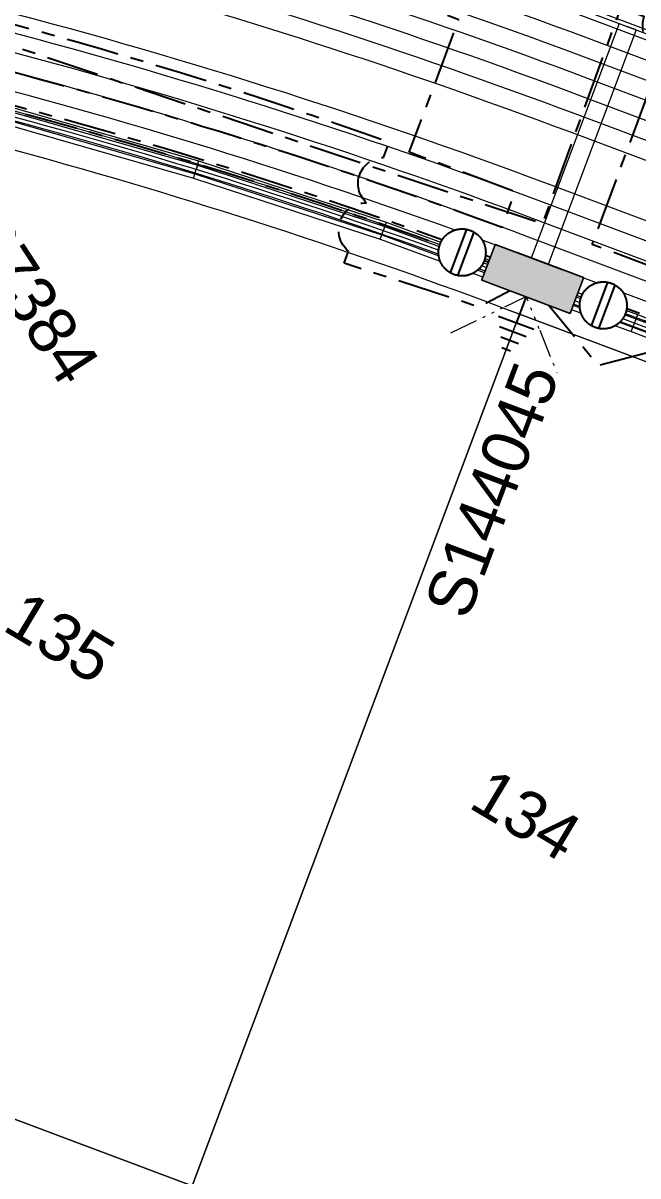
# Model space of a CAD drawing. Header units: metres. Extents: x 264965 to 265706, y 6180501 to 6181430.
# Drawn here: x 265457.8 to 265490.4, y 6180926.9 to 6180988.1 of the extents above; entities that cross this region are included whole.
import ezdxf
from ezdxf.enums import TextEntityAlignment as Align

# ---------------------------------------------------------------- set-up
doc = ezdxf.new("R2010")
doc.units = ezdxf.units.M
doc.linetypes.add('Cable Exist UG', pattern=[7, 4, -1, 1, -1])
doc.linetypes.add('PHANTOM', pattern=[6.15, 3, -0.75, 0.3, -0.75, 0.3, -0.75, 0.3])
doc.layers.get('0').update_dxf_attribs({"color": 6})
for name, color, linetype, lineweight in [('_User Miscellaneous1', 30, 'Continuous', 13), ('_User Miscellaneous10', 241, 'Continuous', 13), ('_User_HV_Exist', 1, 'Continuous', 25), ('_User_LV_Exist', 5, 'Continuous', 25), ('_User_SL_Exist', 4, 'Continuous', 25), ('Cadastre Developer_SP_NEW', 92, 'Continuous', 15)]:
    doc.layers.add(name, color=color, linetype=linetype, lineweight=lineweight)
doc.layers.add('_User Miscellaneous12', color=252, linetype='Continuous', lineweight=13, plot=False, transparency=0.5)
for name, color, linetype in [('Equip_LV_NEW', 2, 'Continuous'), ('Equip_SP_SL_EXT', 7, 'Continuous'), ('SupportsUG_SP_LV_EXT', 7, 'Continuous'), ('UG_Details_SP_MISC', 7, 'Continuous')]:
    doc.layers.add(name, color=color, linetype=linetype)
doc.styles.add('ARIAL', font='arial.ttf', dxfattribs={"height": 2})
doc.styles.get("Standard").update_dxf_attribs({"font": 'arial.ttf'})
doc.linetypes.add('Cable 4', pattern='A,4,-0.1,["*",Standard,S=2,R=0,X=0,Y=-1.6],-1.2', length=5.3)

# ---------------------------------------------------------------- blocks, each defined once
blk = doc.blocks.new('LV_UG_LINKS_CLOSED_NEW')
at = {"layer": 'Equip_LV_NEW'}
for tag, flags, p in [('ACTUAL_STATUS', 9, (3.167, -1.667)), ('CONSTRUCTED_VOLTAGE', 9, (3.167, -1.833)), ('STATE', 9, (3.167, -2.5)), ('OPERATING_VOLTAGE', 9, (3.167, -2.167)), ('ORIENTATION', 9, (3.167, -2.333)), ('NO_PHASES', 9, (3.167, -2)), ('SWITCH_TYPE', 9, (3.167, -2.667)), ('USAGE', 9, (3.167, -2.833)), ('NOTES', 9, (3.167, -3)), ('OWNED_BY', 9, (3.167, -3.167)), ('OPERATED_BY', 9, (3.167, -3.333)), ('MAINTAINED_BY', 9, (3.167, -3.5)), ('NUMBER_OF_PHASES', 9, (3.167, -3.667)), ('TYPE', 9, (3.167, -3.833)), ('Z', 1, (3.167, -4))]:
    blk.add_attdef(tag, text='', height=0.167, dxfattribs=dict(at, flags=flags)).set_placement(p, align=Align.MIDDLE_LEFT)
blk.add_wipeout([(4, 1.25), (3.969, 1.25), (3.939, 1.248), (3.908, 1.247), (3.877, 1.244), (3.847, 1.241), (3.817, 1.236), (3.786, 1.232), (3.756, 1.226), (3.726, 1.22), (3.696, 1.213), (3.667, 1.205), (3.637, 1.196), (3.608, 1.187), (3.579, 1.177), (3.55, 1.166), (3.522, 1.155), (3.493, 1.143), (3.466, 1.13), (3.438, 1.117), (3.411, 1.102), (3.384, 1.088), (3.357, 1.072), (3.331, 1.056), (3.306, 1.039), (3.28, 1.022), (3.255, 1.004), (3.231, 0.985), (3.207, 0.966), (3.184, 0.947), (3.161, 0.926), (3.138, 0.905), (3.116, 0.884), (3.095, 0.862), (3.074, 0.839), (3.053, 0.816), (3.034, 0.793), (3.015, 0.769), (2.996, 0.745), (2.978, 0.72), (2.961, 0.694), (2.944, 0.669), (2.928, 0.643), (2.912, 0.616), (2.898, 0.589), (2.883, 0.562), (2.87, 0.534), (2.857, 0.507), (2.845, 0.478), (2.834, 0.45), (2.823, 0.421), (2.813, 0.392), (2.804, 0.363), (2.795, 0.333), (2.787, 0.304), (2.78, 0.274), (2.774, 0.244), (2.768, 0.214), (2.764, 0.183), (2.759, 0.153), (2.756, 0.123), (2.753, 0.092), (2.752, 0.061), (2.75, 0.031), (2.75, 0), (2.75, -0.031), (2.752, -0.061), (2.753, -0.092), (2.756, -0.123), (2.759, -0.153), (2.764, -0.183), (2.768, -0.214), (2.774, -0.244), (2.78, -0.274), (2.787, -0.304), (2.795, -0.333), (2.804, -0.363), (2.813, -0.392), (2.823, -0.421), (2.834, -0.45), (2.845, -0.478), (2.857, -0.507), (2.87, -0.534), (2.883, -0.562), (2.898, -0.589), (2.912, -0.616), (2.928, -0.643), (2.944, -0.669), (2.961, -0.694), (2.978, -0.72), (2.996, -0.745), (3.015, -0.769), (3.034, -0.793), (3.053, -0.816), (3.074, -0.839), (3.095, -0.862), (3.116, -0.884), (3.138, -0.905), (3.161, -0.926), (3.184, -0.947), (3.207, -0.966), (3.231, -0.985), (3.255, -1.004), (3.28, -1.022), (3.306, -1.039), (3.331, -1.056), (3.357, -1.072), (3.384, -1.088), (3.411, -1.102), (3.438, -1.117), (3.466, -1.13), (3.493, -1.143), (3.522, -1.155), (3.55, -1.166), (3.579, -1.177), (3.608, -1.187), (3.637, -1.196), (3.667, -1.205), (3.696, -1.213), (3.726, -1.22), (3.756, -1.226), (3.786, -1.232), (3.817, -1.236), (3.847, -1.241), (3.877, -1.244), (3.908, -1.247), (3.939, -1.248), (3.969, -1.25), (4, -1.25), (4.031, -1.25), (4.061, -1.248), (4.092, -1.247), (4.123, -1.244), (4.153, -1.241), (4.183, -1.236), (4.214, -1.232), (4.244, -1.226), (4.274, -1.22), (4.304, -1.213), (4.333, -1.205), (4.363, -1.196), (4.392, -1.187), (4.421, -1.177), (4.45, -1.166), (4.478, -1.155), (4.507, -1.143), (4.534, -1.13), (4.562, -1.117), (4.589, -1.102), (4.616, -1.088), (4.643, -1.072), (4.669, -1.056), (4.694, -1.039), (4.72, -1.022), (4.745, -1.004), (4.769, -0.985), (4.793, -0.966), (4.816, -0.947), (4.839, -0.926), (4.862, -0.905), (4.884, -0.884), (4.905, -0.862), (4.926, -0.839), (4.947, -0.816), (4.966, -0.793), (4.985, -0.769), (5.004, -0.745), (5.022, -0.72), (5.039, -0.694), (5.056, -0.669), (5.072, -0.643), (5.088, -0.616), (5.102, -0.589), (5.117, -0.562), (5.13, -0.534), (5.143, -0.507), (5.155, -0.478), (5.166, -0.45), (5.177, -0.421), (5.187, -0.392), (5.196, -0.363), (5.205, -0.333), (5.213, -0.304), (5.22, -0.274), (5.226, -0.244), (5.232, -0.214), (5.236, -0.183), (5.241, -0.153), (5.244, -0.123), (5.247, -0.092), (5.248, -0.061), (5.25, -0.031), (5.25, 0), (5.25, 0.031), (5.248, 0.061), (5.247, 0.092), (5.244, 0.123), (5.241, 0.153), (5.236, 0.183), (5.232, 0.214), (5.226, 0.244), (5.22, 0.274), (5.213, 0.304), (5.205, 0.333), (5.196, 0.363), (5.187, 0.392), (5.177, 0.421), (5.166, 0.45), (5.155, 0.478), (5.143, 0.507), (5.13, 0.534), (5.117, 0.562), (5.102, 0.589), (5.088, 0.616), (5.072, 0.643), (5.056, 0.669), (5.039, 0.694), (5.022, 0.72), (5.004, 0.745), (4.985, 0.769), (4.966, 0.793), (4.947, 0.816), (4.926, 0.839), (4.905, 0.862), (4.884, 0.884), (4.862, 0.905), (4.839, 0.926), (4.816, 0.947), (4.793, 0.966), (4.769, 0.985), (4.745, 1.004), (4.72, 1.022), (4.694, 1.039), (4.669, 1.056), (4.643, 1.072), (4.616, 1.088), (4.589, 1.102), (4.562, 1.117), (4.534, 1.13), (4.507, 1.143), (4.478, 1.155), (4.45, 1.166), (4.421, 1.177), (4.392, 1.187), (4.363, 1.196), (4.333, 1.205), (4.304, 1.213), (4.274, 1.22), (4.244, 1.226), (4.214, 1.232), (4.183, 1.236), (4.153, 1.241), (4.123, 1.244), (4.092, 1.247), (4.061, 1.248), (4.031, 1.25)]).dxf.layer = 'Equip_LV_NEW'
for p, q in [((3.792, 1.232), (3.792, -1.232)), ((4.208, 1.232), (4.208, -1.232))]:
    blk.add_line(p, q, dxfattribs=at)
at = {"layer": 'Equip_LV_NEW', "flags": 128}
blk.add_lwpolyline([(4, 1.25), (3.969, 1.25), (3.939, 1.248), (3.908, 1.247), (3.877, 1.244), (3.847, 1.241), (3.817, 1.236), (3.786, 1.232), (3.756, 1.226), (3.726, 1.22), (3.696, 1.213), (3.667, 1.205), (3.637, 1.196), (3.608, 1.187), (3.579, 1.177), (3.55, 1.166), (3.522, 1.155), (3.493, 1.143), (3.466, 1.13), (3.438, 1.117), (3.411, 1.102), (3.384, 1.088), (3.357, 1.072), (3.331, 1.056), (3.306, 1.039), (3.28, 1.022), (3.255, 1.004), (3.231, 0.985), (3.207, 0.966), (3.184, 0.947), (3.161, 0.926), (3.138, 0.905), (3.116, 0.884), (3.095, 0.862), (3.074, 0.839), (3.053, 0.816), (3.034, 0.793), (3.015, 0.769), (2.996, 0.745), (2.978, 0.72), (2.961, 0.694), (2.944, 0.669), (2.928, 0.643), (2.912, 0.616), (2.898, 0.589), (2.883, 0.562), (2.87, 0.534), (2.857, 0.507), (2.845, 0.478), (2.834, 0.45), (2.823, 0.421), (2.813, 0.392), (2.804, 0.363), (2.795, 0.333), (2.787, 0.304), (2.78, 0.274), (2.774, 0.244), (2.768, 0.214), (2.764, 0.183), (2.759, 0.153), (2.756, 0.123), (2.753, 0.092), (2.752, 0.061), (2.75, 0.031), (2.75, 0), (2.75, -0.031), (2.752, -0.061), (2.753, -0.092), (2.756, -0.123), (2.759, -0.153), (2.764, -0.183), (2.768, -0.214), (2.774, -0.244), (2.78, -0.274), (2.787, -0.304), (2.795, -0.333), (2.804, -0.363), (2.813, -0.392), (2.823, -0.421), (2.834, -0.45), (2.845, -0.478), (2.857, -0.507), (2.87, -0.534), (2.883, -0.562), (2.898, -0.589), (2.912, -0.616), (2.928, -0.643), (2.944, -0.669), (2.961, -0.694), (2.978, -0.72), (2.996, -0.745), (3.015, -0.769), (3.034, -0.793), (3.053, -0.816), (3.074, -0.839), (3.095, -0.862), (3.116, -0.884), (3.138, -0.905), (3.161, -0.926), (3.184, -0.947), (3.207, -0.966), (3.231, -0.985), (3.255, -1.004), (3.28, -1.022), (3.306, -1.039), (3.331, -1.056), (3.357, -1.072), (3.384, -1.088), (3.411, -1.102), (3.438, -1.117), (3.466, -1.13), (3.493, -1.143), (3.522, -1.155), (3.55, -1.166), (3.579, -1.177), (3.608, -1.187), (3.637, -1.196), (3.667, -1.205), (3.696, -1.213), (3.726, -1.22), (3.756, -1.226), (3.786, -1.232), (3.817, -1.236), (3.847, -1.241), (3.877, -1.244), (3.908, -1.247), (3.939, -1.248), (3.969, -1.25), (4, -1.25), (4.031, -1.25), (4.061, -1.248), (4.092, -1.247), (4.123, -1.244), (4.153, -1.241), (4.183, -1.236), (4.214, -1.232), (4.244, -1.226), (4.274, -1.22), (4.304, -1.213), (4.333, -1.205), (4.363, -1.196), (4.392, -1.187), (4.421, -1.177), (4.45, -1.166), (4.478, -1.155), (4.507, -1.143), (4.534, -1.13), (4.562, -1.117), (4.589, -1.102), (4.616, -1.088), (4.643, -1.072), (4.669, -1.056), (4.694, -1.039), (4.72, -1.022), (4.745, -1.004), (4.769, -0.985), (4.793, -0.966), (4.816, -0.947), (4.839, -0.926), (4.862, -0.905), (4.884, -0.884), (4.905, -0.862), (4.926, -0.839), (4.947, -0.816), (4.966, -0.793), (4.985, -0.769), (5.004, -0.745), (5.022, -0.72), (5.039, -0.694), (5.056, -0.669), (5.072, -0.643), (5.088, -0.616), (5.102, -0.589), (5.117, -0.562), (5.13, -0.534), (5.143, -0.507), (5.155, -0.478), (5.166, -0.45), (5.177, -0.421), (5.187, -0.392), (5.196, -0.363), (5.205, -0.333), (5.213, -0.304), (5.22, -0.274), (5.226, -0.244), (5.232, -0.214), (5.236, -0.183), (5.241, -0.153), (5.244, -0.123), (5.247, -0.092), (5.248, -0.061), (5.25, -0.031), (5.25, 0), (5.25, 0.031), (5.248, 0.061), (5.247, 0.092), (5.244, 0.123), (5.241, 0.153), (5.236, 0.183), (5.232, 0.214), (5.226, 0.244), (5.22, 0.274), (5.213, 0.304), (5.205, 0.333), (5.196, 0.363), (5.187, 0.392), (5.177, 0.421), (5.166, 0.45), (5.155, 0.478), (5.143, 0.507), (5.13, 0.534), (5.117, 0.562), (5.102, 0.589), (5.088, 0.616), (5.072, 0.643), (5.056, 0.669), (5.039, 0.694), (5.022, 0.72), (5.004, 0.745), (4.985, 0.769), (4.966, 0.793), (4.947, 0.816), (4.926, 0.839), (4.905, 0.862), (4.884, 0.884), (4.862, 0.905), (4.839, 0.926), (4.816, 0.947), (4.793, 0.966), (4.769, 0.985), (4.745, 1.004), (4.72, 1.022), (4.694, 1.039), (4.669, 1.056), (4.643, 1.072), (4.616, 1.088), (4.589, 1.102), (4.562, 1.117), (4.534, 1.13), (4.507, 1.143), (4.478, 1.155), (4.45, 1.166), (4.421, 1.177), (4.392, 1.187), (4.363, 1.196), (4.333, 1.205), (4.304, 1.213), (4.274, 1.22), (4.244, 1.226), (4.214, 1.232), (4.183, 1.236), (4.153, 1.241), (4.123, 1.244), (4.092, 1.247), (4.061, 1.248), (4.031, 1.25)], close=True, dxfattribs=at)
blk = doc.blocks.new('*U646')
at = {"layer": '_User_LV_Exist'}
for p, q in [((2.5, 1), (2.5, -1)), ((3, 0.75), (3, -0.75)), ((3.5, 0.5), (3.5, -0.5)), ((4, 0.25), (4, -0.25))]:
    blk.add_line(p, q, dxfattribs=at)
at = {"width": 0.9}
blk.add_attdef('ASSET_NUM', text='', height=2, dxfattribs=at).set_placement((4, 2), align=Align.MIDDLE_LEFT)
for tag, p, flags in [('SUBURB', (-2, 0), 1), ('STREETNAME', (-1.8, 0), 9), ('PARENT', (-1.6, 0), 9), ('NOTES', (-1.4, 0), 9), ('LOCATION', (-1.2, 0), 9), ('LEGEND', (-1, 0), 9), ('USAGE', (-0.8, 0), 9), ('SUPPORT_TYPE', (-0.6, 0), 9), ('STATE', (-0.4, 0), 9), ('OWNED_BY', (-0.2, 0), 9)]:
    blk.add_attdef(tag, p, '', height=0.2, rotation=270, dxfattribs=dict(flags=flags))
blk.add_wipeout([(1, 2.5), (1, -2.5), (-1, -2.5), (-1, 2.5)])
at = {"layer": 'SupportsUG_SP_LV_EXT'}
h = blk.add_hatch(color=256, dxfattribs=at)
h.dxf.hatch_style = 1
h.paths.add_polyline_path([(-1, 2.5), (-1, -1.25), (-1, 1.25), (-1, -2.5), (1, -2.5), (1, 2.5)])
blk.add_lwpolyline([(-1, 2.5), (-1, -1.25), (-1, 1.25), (-1, -2.5), (1, -2.5), (1, 2.5)], close=True)
at = {"layer": '_User_LV_Exist'}
blk.add_line((1, 0), (2.5, 0), dxfattribs=at)
at = {"layer": 'Equip_LV_NEW', "ltscale": 10, "xscale": -1}
for rotation in [270, 90]:
    blk.add_blockref('LV_UG_LINKS_CLOSED_NEW', (0, 0), dxfattribs=dict(at, rotation=rotation))
blk = doc.blocks.new('*U839')
at = {"layer": 'Equip_SP_SL_EXT'}
h = blk.add_hatch(color=256, dxfattribs=at)
h.dxf.hatch_style = 1
h.paths.add_polyline_path([(-1.498, 1.502), (-1.502, -1.498), (1.498, -1.502), (1.502, 1.498)])
blk.add_lwpolyline([(-1.498, 1.502), (-1.502, -1.498), (1.498, -1.502), (1.502, 1.498)], close=True)
at = {"width": 0.9, "flags": 8}
blk.add_attdef('ASSET_NUM', text='', height=2, dxfattribs=at).set_placement((4, 2), align=Align.MIDDLE_LEFT)
at = {"flags": 1}
blk.add_attdef('Z', (-2.351, -1.813), '', height=0.2, rotation=270, dxfattribs=at)
at = {"flags": 9}
for tag, p in [('SUBURB', (-1.8, -1.813)), ('STREETNAME', (-1.6, -1.813)), ('USAGE', (-1, -1.813)), ('STATE', (-0.8, -1.813)), ('OWNED_BY', (-0.6, -1.813)), ('COLUMN_TYPE', (-0.4, -1.813)), ('STREET_CODE', (-0.2, -1.813)), ('STRUCTURE_PLANT_NUMBER', (0.031, -1.813)), ('NOTES', (-2, -1.813)), ('LOCATION', (-1.4, -1.813)), ('LEGEND', (-1.2, -1.813))]:
    blk.add_attdef(tag, text='', height=0.2, rotation=270, dxfattribs=at).set_placement(p, align=Align.MIDDLE_LEFT)
blk = doc.blocks.new('*U845')
blk.add_hatch(color=256).paths.add_polyline_path([(-2.5, 1), (-2.5, -1), (2.5, -1), (2.5, 1)])
for p, q in [((0, 1), (0, -1)), ((-2.5, 0), (2.5, 0))]:
    blk.add_line(p, q)
at = {"ltscale": 10}
blk.add_line((2.5, 0), (-2.5, 0), dxfattribs=at)
blk.add_lwpolyline([(-2.5, -1), (-1.25, -1), (1.25, -1), (2.5, -1), (2.5, 1), (-2.5, 1)], close=True)
at = {"width": 0.9, "flags": 8}
blk.add_attdef('ASSET_NUM', text='', height=2, rotation=90, dxfattribs=at).set_placement((-10.914, 43.61), align=Align.MIDDLE_LEFT)
for tag, p, flags in [('OWNED_BY', (-8.914, 39.41), 9), ('STATE', (-8.914, 39.21), 9), ('SUPPORT_TYPE', (-8.914, 39.01), 9), ('USAGE', (-8.914, 38.81), 9), ('LEGEND', (-8.914, 38.61), 9), ('LOCATION', (-8.914, 38.41), 9), ('STREETNAME', (-8.914, 37.81), 9), ('NOTES', (-8.914, 38.21), 9), ('PARENT', (-8.914, 38.01), 9), ('SUBURB', (-8.914, 37.61), 1)]:
    blk.add_attdef(tag, p, '', height=0.2, dxfattribs=dict(flags=flags))

msp = doc.modelspace()

# ---------------------------------------------------------------- linework, layer by layer
at = {"layer": '_User Miscellaneous1', "lineweight": 0}
for p, q in [((265489.399, 6180988.054), (265484.269, 6180974.385)), ((265489.399, 6180988.054), (265484.269, 6180974.385)), ((265489.399, 6180988.054), (265489.848, 6180987.886)), ((265489.399, 6180988.054), (265489.848, 6180987.886)), ((265490.298, 6180987.717), (265485.168, 6180974.048)), ((265490.298, 6180987.717), (265485.168, 6180974.048)), ((265490.298, 6180987.717), (265489.848, 6180987.886)), ((265490.298, 6180987.717), (265489.848, 6180987.886)), ((265484.269, 6180974.385), (265484.719, 6180974.217)), ((265484.269, 6180974.385), (265484.719, 6180974.217)), ((265485.168, 6180974.048), (265484.719, 6180974.217)), ((265485.168, 6180974.048), (265484.719, 6180974.217))]:
    msp.add_line(p, q, dxfattribs=at)
at = {"layer": '_User Miscellaneous1', "ltscale": 0.5}
for p, q in [((265456.359, 6180983.848), (265467.085, 6180980.768)), ((265456.398, 6180983.587), (265467.015, 6180980.539)), ((265456.475, 6180983.065), (265466.874, 6180980.08)), ((265456.514, 6180982.804), (265466.804, 6180979.85)), ((265467.085, 6180980.768), (265466.944, 6180980.309)), ((265467.085, 6180980.768), (265477.033, 6180977.515)), ((265466.804, 6180979.85), (265466.944, 6180980.309)), ((265466.874, 6180980.08), (265466.944, 6180980.309)), ((265466.874, 6180980.08), (265476.797, 6180976.835)), ((265467.015, 6180980.539), (265466.944, 6180980.309)), ((265467.015, 6180980.539), (265476.954, 6180977.288)), ((265466.804, 6180979.85), (265476.718, 6180976.608)), ((265476.718, 6180976.608), (265476.876, 6180977.061)), ((265476.797, 6180976.835), (265476.876, 6180977.061)), ((265477.033, 6180977.515), (265476.876, 6180977.061)), ((265476.954, 6180977.288), (265476.876, 6180977.061)), ((265476.954, 6180977.288), (265490.284, 6180972.384)), ((265477.033, 6180977.515), (265490.368, 6180972.609)), ((265476.718, 6180976.608), (265490.033, 6180971.709)), ((265476.797, 6180976.835), (265490.117, 6180971.934)), ((265490.033, 6180971.709), (265490.201, 6180972.159)), ((265490.117, 6180971.934), (265490.201, 6180972.159)), ((265490.368, 6180972.609), (265490.201, 6180972.159)), ((265490.284, 6180972.384), (265490.201, 6180972.159)), ((265490.284, 6180972.384), (265525.513, 6180959.163)), ((265490.368, 6180972.609), (265525.598, 6180959.388)), ((265490.033, 6180971.709), (265525.26, 6180958.489)), ((265490.117, 6180971.934), (265525.345, 6180958.714))]:
    msp.add_line(p, q, dxfattribs=at)
at = {"layer": '_User Miscellaneous10', "color": 5, "transparency": 33554534}
for points in [[(265445.739, 6180813.755), (265483.513, 6180798.322, 0.427339), (265532.349, 6180820.12), (265569.033, 6180922.756, -0.010919), (265573.758, 6180935.115), (265568.39, 6180947.409), (265485.293, 6180978.594, 0.026155), (265455.692, 6180987.969), (265444.446, 6180980.668), (265423.242, 6180854.121, 0.350626)], [(265446.496, 6180815.607), (265484.27, 6180800.173, 0.427339), (265530.466, 6180820.793), (265567.15, 6180923.429, -0.010226), (265571.588, 6180935.087), (265566.896, 6180945.833), (265484.591, 6180976.721, 0.025409), (265456.04, 6180985.811), (265446.273, 6180979.47), (265425.215, 6180853.791, 0.350626)], [(265447.252, 6180817.458), (265485.026, 6180802.025, 0.427339), (265528.582, 6180821.466), (265565.267, 6180924.102, -0.00954), (265569.419, 6180935.056), (265565.401, 6180944.258), (265483.888, 6180974.849, 0.024654), (265456.385, 6180983.65), (265448.1, 6180978.271), (265427.187, 6180853.46, 0.350626)]]:
    msp.add_lwpolyline(points, format="xyb", close=True, dxfattribs=at)
at = {"layer": '_User Miscellaneous10', "color": 1, "transparency": 33554534}
for points in [[(265446.118, 6180814.681), (265483.891, 6180799.248, 0.427339), (265531.407, 6180820.457), (265568.092, 6180923.092, -0.010572), (265572.673, 6180935.102), (265567.643, 6180946.621), (265484.942, 6180977.657, 0.025783), (265455.866, 6180986.89), (265445.359, 6180980.069), (265424.229, 6180853.956, 0.350626)], [(265446.874, 6180816.533), (265484.648, 6180801.099, 0.427339), (265529.524, 6180821.13), (265565.305, 6180921.237, -0.011402), (265570.503, 6180935.072), (265566.149, 6180945.046), (265484.239, 6180975.785, 0.025032), (265456.213, 6180984.731), (265447.186, 6180978.871), (265426.201, 6180853.625, 0.350626)]]:
    msp.add_lwpolyline(points, format="xyb", close=True, dxfattribs=at)
at = {"layer": '_User Miscellaneous10', "color": 6, "transparency": 33554534}
msp.add_lwpolyline([(265447.366, 6180817.736), (265485.14, 6180802.302, 0.427339), (265528.3, 6180821.567), (265564.984, 6180924.203, -0.009438), (265569.094, 6180935.051), (265565.177, 6180944.022), (265483.783, 6180974.568, 0.02454), (265456.437, 6180983.326), (265448.374, 6180978.092), (265427.483, 6180853.41, 0.350626)], format="xyb", close=True, dxfattribs=at)
at = {"layer": '_User Miscellaneous10', "color": 4, "transparency": 33554534}
msp.add_lwpolyline([(265447.441, 6180817.921), (265485.215, 6180802.488, 0.427339), (265528.111, 6180821.635), (265564.796, 6180924.27, -0.00937), (265568.877, 6180935.048), (265565.028, 6180943.864), (265483.712, 6180974.381, 0.024464), (265456.471, 6180983.11), (265448.557, 6180977.972), (265427.681, 6180853.377, 0.350626)], format="xyb", close=True, dxfattribs=at)
at = {"layer": '_User Miscellaneous10'}
msp.add_lwpolyline([(265448.009, 6180819.31), (265485.783, 6180803.876, 0.427339), (265526.699, 6180822.14), (265563.383, 6180924.775, -0.008862), (265567.252, 6180935.022), (265563.907, 6180942.683), (265483.185, 6180972.976, 0.023891), (265456.727, 6180981.488), (265449.927, 6180977.073), (265429.16, 6180853.13, 0.350626)], format="xyb", close=True, dxfattribs=at)
at = {"layer": '_User Miscellaneous12', "color": 5, "transparency": 33554534}
for points in [[(265584.702, 6180955.615), (265618.537, 6181034.154, 0.406457), (265589.125, 6181111.044), (265571.565, 6181119.168), (265558.556, 6181115.571), (265514.279, 6181050.552, 0.123106), (265508.161, 6181033.938, -1.666667), (265499.409, 6181039.898, 0.123106), (265512.626, 6181051.678), (265555.655, 6181114.864), (265551.956, 6181128.241), (265517.827, 6181144.031, -0.068428), (265471.725, 6181173.579), (265457.241, 6181171.999), (265382.015, 6181075.342, 0.075943), (265355.633, 6181028.152), (265367.22, 6181008.281), (265431.836, 6180997.196, -0.047314), (265486.699, 6180982.339), (265572.15, 6180950.27)], [(265583.182, 6180957.141), (265616.7, 6181034.945, 0.406457), (265588.285, 6181109.229), (265571.391, 6181117.045), (265559.796, 6181113.839), (265515.932, 6181049.426, 0.123106), (265510.149, 6181033.723, -1.666667), (265498.48, 6181041.669, 0.123106), (265510.973, 6181052.804), (265553.481, 6181115.224), (265550.276, 6181126.815), (265516.988, 6181142.216, -0.067357), (265471.085, 6181171.498), (265458.3, 6181170.102), (265383.593, 6181074.113, 0.074598), (265357.841, 6181028.337), (265368.478, 6181010.094), (265432.175, 6180999.167, -0.047314), (265487.401, 6180984.211), (265572.103, 6180952.424)], [(265581.662, 6180958.668), (265614.863, 6181035.737, 0.406457), (265587.446, 6181107.414), (265571.217, 6181114.922), (265561.037, 6181112.107), (265517.586, 6181048.301, 0.123106), (265512.137, 6181033.507, -1.666667), (265497.551, 6181043.44, 0.123106), (265509.32, 6181053.929), (265551.306, 6181115.584), (265548.595, 6181125.388), (265516.148, 6181140.4, -0.066303), (265470.451, 6181169.417), (265459.358, 6181168.206), (265385.171, 6181072.885, 0.073228), (265360.051, 6181028.516), (265369.736, 6181011.908), (265432.513, 6181001.138, -0.047314), (265488.104, 6180986.084), (265572.056, 6180954.578)], [(265580.142, 6180960.194), (265613.026, 6181036.528, 0.406457), (265586.606, 6181105.599), (265571.043, 6181112.799), (265562.277, 6181110.375), (265519.239, 6181047.175, 0.123106), (265514.126, 6181033.292, -1.666667), (265496.622, 6181045.211, 0.123106), (265507.667, 6181055.055), (265549.132, 6181115.944), (265546.914, 6181123.962), (265515.308, 6181138.585, -0.065266), (265469.822, 6181167.336), (265460.417, 6181166.309), (265386.749, 6181071.656, 0.071833), (265362.265, 6181028.689), (265370.993, 6181013.721), (265432.851, 6181003.109, -0.047314), (265488.807, 6180987.956), (265572.009, 6180956.732)]]:
    msp.add_lwpolyline(points, format="xyb", close=True, dxfattribs=at)
at = {"layer": '_User Miscellaneous12', "color": 1, "transparency": 33554534}
for points in [[(265583.942, 6180956.378), (265617.619, 6181034.55, 0.406457), (265588.705, 6181110.137), (265571.478, 6181118.107), (265559.176, 6181114.705), (265515.106, 6181049.989, 0.123106), (265509.155, 6181033.83, -1.666667), (265498.944, 6181040.783, 0.123106), (265511.8, 6181052.241), (265554.568, 6181115.044), (265551.116, 6181127.528), (265517.408, 6181143.123, -0.06789), (265471.404, 6181172.539), (265457.771, 6181171.05), (265382.804, 6181074.727, 0.075273), (265356.736, 6181028.245), (265367.849, 6181009.188), (265432.005, 6180998.181, -0.047314), (265487.05, 6180983.275), (265572.126, 6180951.347)], [(265582.422, 6180957.904), (265615.782, 6181035.341, 0.406457), (265587.865, 6181108.321), (265571.304, 6181115.984), (265560.416, 6181112.973), (265516.759, 6181048.864, 0.123106), (265511.143, 6181033.615, -1.666667), (265498.016, 6181042.555, 0.123106), (265510.147, 6181053.367), (265552.394, 6181115.404), (265549.435, 6181126.102), (265516.568, 6181141.308, -0.066828), (265470.768, 6181170.457), (265458.829, 6181169.154), (265384.382, 6181073.499, 0.073916), (265358.946, 6181028.427), (265369.107, 6181011.001), (265432.344, 6181000.152, -0.047314), (265487.753, 6180985.147), (265572.079, 6180953.501)], [(265580.902, 6180959.431), (265613.945, 6181036.132, 0.406457), (265587.026, 6181106.506), (265571.13, 6181113.861), (265561.657, 6181111.241), (265518.412, 6181047.738, 0.123106), (265513.131, 6181033.4, -1.666667), (265497.087, 6181044.326, 0.123106), (265508.494, 6181054.492), (265550.219, 6181115.764), (265547.755, 6181124.675), (265515.728, 6181139.493, -0.065782), (265470.136, 6181168.376), (265459.888, 6181167.258), (265385.96, 6181072.271, 0.072534), (265361.158, 6181028.603), (265370.364, 6181012.815), (265432.682, 6181002.124, -0.047314), (265488.456, 6180987.02), (265572.032, 6180955.655)], [(265445.361, 6180812.83), (265483.135, 6180797.396, 0.427339), (265533.291, 6180819.784), (265569.975, 6180922.419, -0.011268), (265574.843, 6180935.129), (265569.138, 6180948.196), (265485.645, 6180979.53, 0.026525), (265455.516, 6180989.047), (265443.532, 6180981.267), (265422.256, 6180854.286, 0.350626)]]:
    msp.add_lwpolyline(points, format="xyb", close=True, dxfattribs=at)
at = {"layer": '_User Miscellaneous12', "color": 6, "transparency": 33554534}
msp.add_lwpolyline([(265579.914, 6180960.423), (265612.751, 6181036.647, 0.406457), (265586.48, 6181105.326), (265571.017, 6181112.48), (265562.463, 6181110.115), (265519.487, 6181047.006, 0.123106), (265514.424, 6181033.26, -1.666667), (265496.483, 6181045.477, 0.123106), (265507.419, 6181055.224), (265548.805, 6181115.998), (265546.662, 6181123.748), (265515.182, 6181138.313, -0.065111), (265469.728, 6181167.024), (265460.576, 6181166.025), (265386.986, 6181071.472, 0.071622), (265362.598, 6181028.715), (265371.182, 6181013.993), (265432.902, 6181003.405, -0.047314), (265488.912, 6180988.237), (265572.002, 6180957.055)], format="xyb", close=True, dxfattribs=at)
at = {"layer": '_User Miscellaneous12', "color": 4, "transparency": 33554534}
msp.add_lwpolyline([(265579.762, 6180960.576), (265612.567, 6181036.726, 0.406457), (265586.396, 6181105.145), (265571, 6181112.268), (265562.587, 6181109.942), (265519.652, 6181046.894, 0.123106), (265514.623, 6181033.238, -1.666667), (265496.39, 6181045.654, 0.123106), (265507.254, 6181055.337), (265548.588, 6181116.034), (265546.494, 6181123.606), (265515.098, 6181138.131, -0.065009), (265469.666, 6181166.816), (265460.681, 6181165.835), (265387.144, 6181071.349, 0.071481), (265362.82, 6181028.732), (265371.308, 6181014.175), (265432.935, 6181003.602, -0.047314), (265488.983, 6180988.424), (265571.997, 6180957.27)], format="xyb", close=True, dxfattribs=at)
at = {"layer": '_User_LV_Exist', "linetype": 'Cable Exist UG', "ltscale": 0.7, "transparency": 33554687, "flags": 128}
msp.add_lwpolyline([(265383.356, 6180997.396), (265403.504, 6180993.939, -0.870447), (265406.734, 6180995.414), (265409.728, 6180994.901), (265414.218, 6180994.131), (265430.682, 6180991.306), (265436.697, 6180982.835), (265446.273, 6180979.47), (265456.04, 6180985.811, -0.012166), (265469.828, 6180981.82, -0.011974), (265483.192, 6180977.242), (265483.873, 6180979.127), (265478.255, 6180981.235), (265480.891, 6180988.258), (265474.104, 6180990.805), (265480.428, 6181007.657), (265485.109, 6181005.9), (265484.055, 6181003.091)], format="xyb", dxfattribs=at)
for points in [[(265499.035, 6180997.47), (265500.089, 6181000.278), (265505.707, 6180998.17), (265499.382, 6180981.318), (265495.237, 6180982.874), (265491.149, 6180972.124), (265489.7, 6180972.602)], [(265527.875, 6180958.341), (265493.445, 6180971.262), (265488.291, 6180969.896), (265485.625, 6180973.129)]]:
    msp.add_lwpolyline(points, dxfattribs=at)
at = {"layer": '_User_LV_Exist', "linetype": 'Cable Exist UG', "ltscale": 0.7, "transparency": 33554687}
msp.add_lwpolyline([(265484.766, 6180974.519), (265483.888, 6180974.849, 0.024654), (265456.385, 6180983.65), (265448.1, 6180978.271), (265440.955, 6180935.628)], format="xyb", dxfattribs=at)
at = {"layer": '_User_SL_Exist', "linetype": 'Cable Exist UG', "ltscale": 0.7, "transparency": 33554687, "flags": 128}
msp.add_lwpolyline([(265484.808, 6180974.503), (265481.964, 6180973.009), (265474.802, 6180975.338), (265475.037, 6180975.967, -0.709528), (265475.997, 6180978.544, -0.678659), (265476.892, 6180980.948), (265477.191, 6180981.75, 0.021716), (265454.891, 6180988.642), (265451.31, 6180986.317)], format="xyb", dxfattribs=at)
at = {"layer": 'Cadastre Developer_SP_NEW', "transparency": 33554687}
msp.add_lwpolyline([(265484.105, 6180972.631), (265483.185, 6180972.976, 0.023891), (265456.727, 6180981.488), (265449.927, 6180977.073), (265442.927, 6180935.298), (265466.74, 6180926.36)], format="xyb", close=True, dxfattribs=at)
for points in [[(265505.639, 6180964.55), (265484.105, 6180972.631), (265466.74, 6180926.36), (265488.273, 6180918.277)], [(265466.74, 6180926.36), (265442.927, 6180935.298), (265434.896, 6180887.364), (265450.76, 6180881.689)]]:
    msp.add_lwpolyline(points, close=True, dxfattribs=at)
at = {"layer": 'UG_Details_SP_MISC', "lineweight": 0}
for p, q in [((265489.399, 6180988.054), (265484.269, 6180974.385)), ((265489.399, 6180988.054), (265489.848, 6180987.886)), ((265490.298, 6180987.717), (265485.168, 6180974.048)), ((265490.298, 6180987.717), (265489.848, 6180987.886)), ((265484.269, 6180974.385), (265484.719, 6180974.217)), ((265485.168, 6180974.048), (265484.719, 6180974.217))]:
    msp.add_line(p, q, dxfattribs=at)

# ---------------------------------------------------------------- block references
at = {"layer": '_User Miscellaneous1', "color": 2, "linetype": 'Cable 4'}
ref = msp.add_blockref('*U839', (265452.617, 6180981.204), dxfattribs=dict(at, rotation=303.0673538820656))
ref.add_attrib('ASSET_NUM', '927384', dxfattribs={"layer": '0', "height": 2.5, "rotation": 303.06735}).set_placement((265454.55, 6180979.114), align=Align.MIDDLE_LEFT)

# ---------------------------------------------------------------- texts
at = {"layer": 'Cadastre Developer_SP_NEW', "transparency": 33554687, "style": 'ARIAL'}
for s, p in [('135', (265456.594, 6180955.901)), ('134', (265481.324, 6180946.486))]:
    msp.add_text(s, height=2.5, rotation=329.12694, dxfattribs=at).set_placement(p)

# ---------------------------------------------------------------- next in the draw order: block references
at = {"layer": '_User Miscellaneous1'}
ref = msp.add_blockref('*U646', (265484.808, 6180974.503), dxfattribs=dict(at, rotation=249.429773182724))
ref.add_attrib('ASSET_NUM', 'S144045', dxfattribs={"layer": '0', "height": 2.5, "rotation": 69.42977}).set_placement((265480.173, 6180956.76), align=Align.MIDDLE_LEFT)

# ---------------------------------------------------------------- next in the draw order: linework, layer by layer
at = {"layer": '_User Miscellaneous1', "linetype": 'PHANTOM', "ltscale": 0.5, "flags": 128}
msp.add_lwpolyline([(265480.472, 6180971.645), (265484.456, 6180973.567), (265486.089, 6180969.537)], dxfattribs=at)

# ---------------------------------------------------------------- next in the draw order: block references
at = {"layer": '_User_LV_Exist'}
ref = msp.add_blockref('*U646', (265484.808, 6180974.503), dxfattribs=dict(at, rotation=249.429773182724))
ref.add_attrib('ASSET_NUM', 'S144045', dxfattribs={"layer": '0', "height": 2.5, "rotation": 69.42977}).set_placement((265480.173, 6180956.76), align=Align.MIDDLE_LEFT)

# ---------------------------------------------------------------- next in the draw order: linework, layer by layer
at = {"layer": '_User_HV_Exist', "linetype": 'Cable Exist UG', "ltscale": 0.7, "flags": 128}
for points in [[(265596.642, 6180918.289), (265579.029, 6180928.381), (265573.189, 6180918.188), (265567.184, 6180920.516, -0.010248), (265572.478, 6180934.854), (265566.731, 6180946.559), (265487.965, 6180976.332), (265494.347, 6180993.503), (265480.243, 6180998.609), (265485.35, 6181012.713)], [(265226.704, 6180824.343), (265235.707, 6180810.855), (265241.845, 6180807.576), (265249.548, 6180807.973), (265257.38, 6180793.413), (265273.176, 6180804.077, 0.059919), (265301.695, 6180828.766, 0.147411), (265340.92, 6180911.048), (265347.51, 6180969.339), (265349.894, 6180990.528), (265367.433, 6181003.171), (265431.258, 6180992.222), (265436.769, 6180984.461), (265446.444, 6180981.675), (265456.363, 6180987.165), (265485.338, 6180977.43), (265489.484, 6180988.882), (265490.704, 6180988.441, 0.951004), (265493.906, 6180987.282), (265500.767, 6180984.797), (265507.819, 6181004.281)], [(265383.828, 6180997.619), (265429.703, 6180989.749), (265435.207, 6180981.998), (265447.288, 6180978.102), (265456.333, 6180983.974, -0.026552), (265485.95, 6180974.387), (265565.626, 6180944.494), (265569.744, 6180935.061, 0.016476), (265562.951, 6180916.452), (265569.78, 6180912.599), (265566.992, 6180907.733), (265584.692, 6180897.476)]]:
    msp.add_lwpolyline(points, format="xyb", dxfattribs=at)

# ---------------------------------------------------------------- next in the draw order: block references
at = {"layer": '_User Miscellaneous1', "ltscale": 0.5, "rotation": 339.4297731879347}
msp.add_blockref('*U845', (265484.808, 6180974.503), dxfattribs=at)
at = {"layer": '_User_LV_Exist', "ltscale": 0.5, "rotation": 339.4297731879347}
msp.add_blockref('*U845', (265484.808, 6180974.503), dxfattribs=at)

# ---------------------------------------------------------------- next in the draw order: block references
at = {"layer": '_User Miscellaneous1'}
ref = msp.add_blockref('*U646', (265484.808, 6180974.503), dxfattribs=dict(at, rotation=249.429773182724))
ref.add_attrib('ASSET_NUM', 'S144045', dxfattribs={"layer": '0', "height": 2.5, "rotation": 69.42977}).set_placement((265480.173, 6180956.76), align=Align.MIDDLE_LEFT)

doc.saveas('drawing.dxf')
